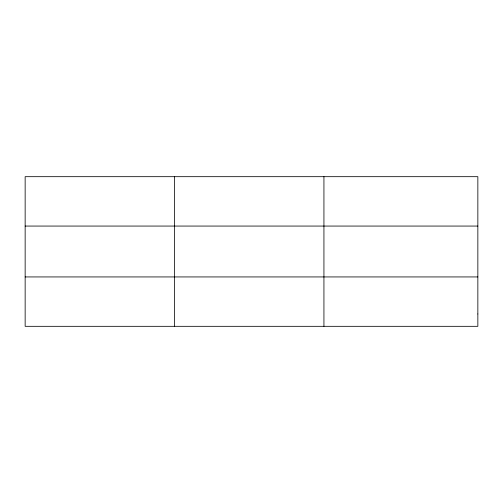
<?xml version="1.0" encoding="UTF-8"?>
<svg xmlns="http://www.w3.org/2000/svg" width="503" height="503" viewBox="0 0 503 503"><rect width="100%" height="100%" fill="white"/><g stroke="black" fill="none" stroke-linecap="round" stroke-linejoin="round"><path stroke-width="0.75" d="M174.541 176.679L174.541 326.321M323.932 176.679L323.932 326.321M25.15 226.061L477.85 226.061M25.15 276.939L477.85 276.939M477.85 313.979L477.85 326.321L25.15 326.321L25.15 176.679L477.85 176.679L477.85 313.979"/></g></svg>
